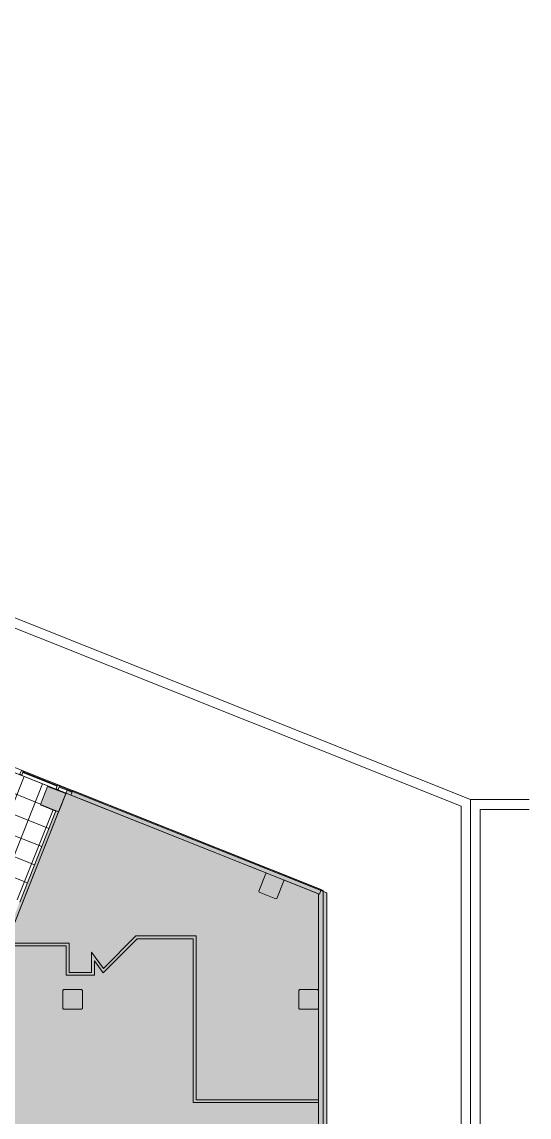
# Model space of a CAD drawing. Header units: inches. Extents: x -13 to 4331, y -638 to 2885.
# Drawn here: x 3709 to 4331, y 1542 to 2885 of the extents above; entities that cross this region are included whole.
import ezdxf

# ---------------------------------------------------------------- set-up
doc = ezdxf.new("R2010")
doc.units = ezdxf.units.IN
doc.header["$MEASUREMENT"] = 0
for name, color, linetype, lineweight in [('A-CLNG', 13, 'Continuous', 13), ('A-CLNG-PATT', 13, 'Continuous', 13), ('A-DETL-GENF', 92, 'Continuous', 9), ('A-DETL-THIN', 151, 'Continuous', 9), ('A-GLAZ-CURT', 52, 'Continuous', 9), ('A-GLAZ-CWMG', 51, 'Continuous', 9), ('A-WALL', 113, 'Continuous', 9), ('A-WALL-PATT', 111, 'Continuous', 13), ('A-WALL-PRHT', 7, 'Continuous', 9), ('Chevy Chase Pavilion_3rd Floor Base_dwg', 8, 'Continuous', 9), ('I-WALL', 2, 'Continuous', 13), ('NIC', 7, 'Continuous', 9), ('S-COLS', 52, 'Continuous', 13)]:
    doc.layers.add(name, color=color, linetype=linetype, lineweight=lineweight)

# ---------------------------------------------------------------- blocks, each defined once
blk = doc.blocks.new('Chevy Chase Pavilion_3rd Floor Base_dwg-5020009-FIRST FLOOR')
at = {"layer": 'A-WALL', "color": 253, "flags": 128}
for points in [[(1760.4, 2407.1), (2015.4, 2305.4), (2131.6, 2596.6), (4079.1, 1819.9), (4079.1, -637.8), (3438.2, -637.8), (3430.1, -625.7), (4073.1, -625.7), (4073.1, 1559.6)], [(4073.1, 1563.1), (4073.1, 1815.9), (3053.8, 2222.4)], [(4331.5, 1931.3), (4259.5, 1931.3), (4259.5, -637.8), (4331.5, -637.8)], [(4331.5, -625.8), (4271.5, -625.8), (4271.5, 1919.3), (4331.5, 1919.3)]]:
    blk.add_lwpolyline(points, dxfattribs=at)
at = {"layer": 'A-WALL-PRHT', "color": 253, "flags": 128}
for points in [[(4079.1, -637.8), (4259.6, -637.8), (4259.6, 1931.3), (1910.5, 2868.6), (1809.4, 2615.1)], [(1820.1, 2610.8), (1916.9, 2853.6), (4248.1, 1923.5), (4248.1, -626.2), (4079.1, -626.2)]]:
    blk.add_lwpolyline(points, dxfattribs=at)
at = {"layer": 'NIC', "color": 253, "flags": 128}
blk.add_lwpolyline([(408.3, -637.8), (-13.4, -15.7), (1142, 2881.3), (1809.4, 2615.1), (1910.5, 2868.6), (4259.6, 1931.3), (4259.6, -637.8)], close=True, dxfattribs=at)
at = {"layer": 'S-COLS', "color": 253, "lineweight": 9, "flags": 128}
for points in [[(3763.1, 1938.8), (3762.7, 1939.7), (3742.2, 1947.8), (3741.3, 1947.4)], [(3754.6, 1916.8), (3754.7, 1916.9), (3763.3, 1938.4), (3763.2, 1938.5)], [(3732.7, 1925), (3733, 1924.4), (3751, 1917.2)]]:
    blk.add_lwpolyline(points, dxfattribs=at)
for points in [[(3999.9, 1819), (4000.5, 1817.7), (4020.9, 1809.6), (4022.2, 1810.2), (4030.8, 1831.7), (4030.2, 1833), (4009.8, 1841.1), (4008.5, 1840.6)], [(3759.6, 1675.2), (3760.6, 1674.2), (3782.6, 1674.2), (3783.6, 1675.2), (3783.6, 1697.2), (3782.6, 1698.2), (3760.6, 1698.2), (3759.6, 1697.2)], [(4049.1, 1675.2), (4050.1, 1674.2), (4072.1, 1674.2), (4073.1, 1675.2), (4073.1, 1697.2), (4072.1, 1698.2), (4050.1, 1698.2), (4049.1, 1697.2)]]:
    blk.add_lwpolyline(points, close=True, dxfattribs=at)
blk = doc.blocks.new('System Panel - Glazed-5082657-FIRST FLOOR')
at = {"layer": 'A-GLAZ-CURT', "lineweight": 13}
for p, q in [((-22.7, 0.8), (-22.7, 1.8)), ((-22.7, 1.8), (22.7, 1.8)), ((22.7, 0.8), (-22.7, 0.8)), ((22.7, 1.8), (22.7, 0.8))]:
    blk.add_line(p, q, dxfattribs=at)
blk = doc.blocks.new('System Panel - Glazed-5082658-FIRST FLOOR')
at = {"layer": 'A-GLAZ-CURT', "lineweight": 13}
for p, q in [((-8.625, 0.75), (-8.625, 1.75)), ((-8.625, 1.75), (8.625, 1.75)), ((8.625, 0.75), (-8.625, 0.75)), ((8.625, 1.75), (8.625, 0.75))]:
    blk.add_line(p, q, dxfattribs=at)
blk = doc.blocks.new('Rectangular Mullion - 2_5_ x 5_ rectangular-5082659-FIRST FLOOR')
at = {"layer": 'A-GLAZ-CWMG', "lineweight": 20}
for p, q in [((1.25, 2.5), (-1.25, 2.5)), ((-1.25, 2.5), (-1.25, -2.5)), ((1.25, -2.5), (1.25, 2.5)), ((-1.25, -2.5), (1.25, -2.5))]:
    blk.add_line(p, q, dxfattribs=at)
blk = doc.blocks.new('Concrete-Rectangular-Column - 24x24-5082804-FIRST FLOOR')
at = {"layer": 'S-COLS', "lineweight": 9}
blk.add_hatch(color=7, dxfattribs=at).paths.add_polyline_path([(12, -12), (12, 12), (-12, 12), (-12, -12)], flags=0)
at = {"layer": 'S-COLS', "color": 8, "lineweight": 20}
for p, q in [((-12, 12), (12, 12)), ((-12, -12), (-12, 12)), ((12, 12), (12, -12)), ((12, -12), (-12, -12))]:
    blk.add_line(p, q, dxfattribs=at)

msp = doc.modelspace()

# ---------------------------------------------------------------- hatches: boundary and pattern name
at = {"layer": 'A-CLNG-PATT'}
h = msp.add_hatch(dxfattribs=at)
h.set_pattern_fill('FP_20', color=256, style=0, pattern_type=2)
h.set_pattern_definition([(338.258, (3641.156, 1910.672), (-8.8903, -22.2927), []), (248.258, (3641.156, 1910.672), (-22.2927, 8.8903), [])])
h.paths.add_polyline_path([(3707.3, 1806.9), (3751.2, 1917.7), (3732.1, 1925.2), (3741, 1947.5), (3741.7, 1947.2), (3742, 1947.9), (3575.7, 2014.2), (3522.5, 1880.6), (3707.2, 1806.9)], flags=0)
h.paths.add_polyline_path([(3661.2, 1859.4), (3660.4, 1859.5), (3659.7, 1859.8), (3659.1, 1860.3), (3658.6, 1860.9), (3658.3, 1861.6), (3658.2, 1862.4), (3658.3, 1863.2), (3658.6, 1863.9), (3659.1, 1864.5), (3659.7, 1865), (3660.4, 1865.3), (3661.2, 1865.4), (3662, 1865.3), (3662.7, 1865), (3663.3, 1864.5), (3663.8, 1863.9), (3664.1, 1863.2), (3664.2, 1862.4), (3664.1, 1861.6), (3663.8, 1860.9), (3663.3, 1860.3), (3662.7, 1859.8), (3662, 1859.5)], flags=0)
h.paths.add_polyline_path([(3616.9, 1877.5), (3616.1, 1877.6), (3615.4, 1877.9), (3614.8, 1878.4), (3614.3, 1879.1), (3614, 1879.8), (3613.9, 1880.5), (3614, 1881.3), (3614.3, 1882), (3614.8, 1882.7), (3615.4, 1883.1), (3616.1, 1883.4), (3616.9, 1883.5), (3617.7, 1883.4), (3618.4, 1883.1), (3619, 1882.7), (3619.5, 1882), (3619.8, 1881.3), (3619.9, 1880.5), (3619.8, 1879.8), (3619.5, 1879), (3619, 1878.4), (3618.4, 1877.9), (3617.7, 1877.6)], flags=0)
h.paths.add_polyline_path([(3685.9, 1891.9), (3595.8, 1927.8), (3596.4, 1929.5), (3686.5, 1893.5)], flags=0)
h.paths.add_polyline_path([(3572.1, 1895.3), (3571.3, 1895.4), (3570.5, 1895.8), (3570, 1896.2), (3569.5, 1896.8), (3569.2, 1897.5), (3569.1, 1898.3), (3569.2, 1899.1), (3569.5, 1899.8), (3570, 1900.4), (3570.6, 1900.9), (3571.3, 1901.2), (3572.1, 1901.3), (3572.9, 1901.2), (3573.6, 1900.9), (3574.2, 1900.4), (3574.7, 1899.8), (3575, 1899.1), (3575.1, 1898.3), (3575, 1897.5), (3574.7, 1896.8), (3574.2, 1896.2), (3573.6, 1895.7), (3572.9, 1895.4)], flags=0)
h.paths.add_polyline_path([(3687.7, 1926.3), (3687, 1926.4), (3686.2, 1926.7), (3685.6, 1927.2), (3685.1, 1927.8), (3684.8, 1928.6), (3684.8, 1929.5), (3684.8, 1930.1), (3685.2, 1930.9), (3685.6, 1931.5), (3686.2, 1931.9), (3687, 1932.2), (3687.7, 1932.3), (3688.5, 1932.2), (3689.2, 1931.9), (3689.9, 1931.5), (3690.3, 1930.8), (3690.6, 1930.1), (3690.7, 1929.3), (3690.6, 1928.5), (3690.3, 1927.8), (3689.9, 1927.2), (3689.2, 1926.7), (3688.5, 1926.4)], flags=0)
h.paths.add_polyline_path([(3643.1, 1944), (3642.3, 1944.1), (3641.6, 1944.4), (3641, 1944.9), (3640.5, 1945.5), (3640.2, 1946.3), (3640.1, 1947), (3640.3, 1947.9), (3640.5, 1948.5), (3641, 1949.2), (3641.6, 1949.6), (3642.3, 1949.9), (3643.1, 1950), (3643.9, 1949.9), (3644.6, 1949.6), (3645.2, 1949.2), (3645.7, 1948.5), (3646, 1947.8), (3646.1, 1947), (3646, 1946.3), (3645.7, 1945.5), (3645.2, 1944.9), (3644.6, 1944.4), (3643.9, 1944.1)], flags=0)
h.paths.add_polyline_path([(3598.6, 1962), (3597.8, 1962.1), (3597.1, 1962.4), (3596.5, 1962.9), (3596, 1963.5), (3595.7, 1964.2), (3595.6, 1965), (3595.7, 1965.8), (3596, 1966.5), (3596.5, 1967.1), (3597.1, 1967.6), (3597.8, 1967.9), (3598.6, 1968), (3599.4, 1967.9), (3600.1, 1967.6), (3600.7, 1967.1), (3601.2, 1966.5), (3601.5, 1965.8), (3601.6, 1965), (3601.5, 1964.2), (3601.2, 1963.5), (3600.7, 1962.9), (3600.1, 1962.4), (3599.4, 1962.1)], flags=0)
at = {"layer": 'A-DETL-GENF'}
h = msp.add_hatch(color=9, dxfattribs=at)
h.paths.add_polyline_path([(4083.5, -637.8), (4083.5, 1816.9), (3765.3, 1943.8), (3760.2, 1930.9), (3690.6, 1755.3), (3767.4, 1755.3), (3767.4, 1719.3), (3794.9, 1719.3), (3794.9, 1744.2), (3809.4, 1724.3), (3849.1, 1764.1), (3923.1, 1764.1), (3923.1, 1563.1), (4073.1, 1563.1), (4073.1, 1559.6), (3919.6, 1559.6), (3919.6, 1760.6), (3850.6, 1760.6), (3809, 1719), (3798.4, 1733.5), (3798.4, 1715.8), (3763.9, 1715.8), (3763.9, 1751.8), (3688.5, 1751.8), (3500.1, 1331.5), (3500.1, 1314.2), (3485, 1314.2), (3485, 1299.9), (3481.5, 1299.9), (3481.5, 1314.2), (3150.7, 1314.2), (3150.7, 1043.5), (3073.4, 1157.5), (3073.4, 805.9), (2829, 805.9), (2828.6, 806.4), (2828.3, 806.4), (2828.3, 806.9), (2828, 807.3), (2827.9, 807.2), (2408.5, 1425.9), (2411.6, 1428), (2412, 1427.5), (2447.3, 1451.4), (2475.9, 1409.2), (2584.6, 1482.9), (2676.2, 1712.3), (2666.8, 1716.1), (2672.5, 1730.5), (2575.8, 1769), (2626.4, 1896), (2525.5, 1936.2), (2510.6, 1898.8), (2481.8, 1910.3), (2443.2, 1813.4), (2255.4, 1888.3), (2296.9, 1992.2), (2442.3, 1934.2), (2439.5, 1927.2), (2301.1, 1982.4), (2265.2, 1892.5), (2439, 1823.2), (2477.7, 1920), (2506.4, 1908.5), (2522.5, 1948.8), (2529.5, 1946), (2528.3, 1943.1), (2625, 1904.6), (2634.7, 1928.7), (2638.8, 1927.1), (2638.8, 1927.2), (2639.6, 1926.9), (2654.3, 1964.1), (2653.6, 1964.3), (2653.7, 1964.5), (2649.6, 1966.1), (2681.9, 2047.2), (2633.2, 2066.6), (2607.7, 2001.7), (2559.7, 2020.9), (2556.5, 2012.8), (2549.5, 2015.6), (2578.5, 2088.4), (2578, 2088.6), (2604.4, 2154.7), (2712.4, 2111.6), (2774.4, 2267.1), (2793.2, 2259.5), (2818.4, 2322.7), (2132.9, 2596.1), (2015.3, 2304.9), (1758.4, 2406.7), (1837.9, 2607.6), (1136.6, 2885.5), (-13.2, -15.9), (408.3, -637.8), (3500.1, -637.8)], flags=0)
h.paths.add_polyline_path([(2633.8, 575.6), (2631.2, 577.8), (2742.2, 710.2), (3074.5, 710.2), (3074.5, 706.7), (2743.9, 706.7), (2732.4, 693)], flags=0)
h.paths.add_polyline_path([(3481.5, 1254.2), (3481.5, 1259.9), (3485, 1259.9), (3485, 1254.2)], flags=0)
h.paths.add_polyline_path([(2603.5, 2011.5), (2626.3, 2069.4), (2585.5, 2085.6), (2562.5, 2027.9), (2587.8, 2017.8)], flags=0)
h.paths.add_polyline_path([(2684.7, 2054.2), (2705.5, 2106.3), (2608.6, 2144.9), (2587.8, 2092.8), (2673.7, 2058.5)], flags=0)
at = {"layer": 'A-WALL-PATT', "lineweight": 9}
for points in [[(3694.9, 1766.1), (3754.4, 1916.4), (3751.2, 1917.7), (3691.6, 1767.5)], [(3811.5, 1721.5), (3850.6, 1760.6), (3845.6, 1760.6), (3809.4, 1724.3)], [(3919.6, 1760.6), (3923.1, 1760.6), (3923.1, 1764.1), (3849.1, 1764.1), (3845.6, 1760.6), (3850.6, 1760.6)], [(3923.1, 1559.6), (3923.1, 1760.6), (3919.6, 1760.6), (3919.6, 1559.6)], [(3694.9, 1751.8), (3767.4, 1751.8), (3767.4, 1755.3), (3690, 1755.3), (3688.5, 1751.8), (3691.6, 1751.8)], [(3767.4, 1715.8), (3767.4, 1751.8), (3763.9, 1751.8), (3763.9, 1715.8)], [(3798.4, 1719.3), (3798.4, 1739.4), (3794.9, 1744.2), (3794.9, 1719.3)], [(3809, 1719), (3811.5, 1721.5), (3798.4, 1739.4), (3798.4, 1733.5), (3805, 1724.3)], [(3767.8, 1715.8), (3798.4, 1715.8), (3798.4, 1719.3), (3767.4, 1719.3), (3767.4, 1715.8)], [(3984.9, 1559.6), (4073.1, 1559.6), (4073.1, 1563.1), (3923.1, 1563.1), (3923.1, 1559.6)]]:
    msp.add_hatch(color=7, dxfattribs=at).paths.add_polyline_path(points, flags=0)

# ---------------------------------------------------------------- linework, layer by layer
at = {"layer": 'A-CLNG'}
for p, q in [((3575.7, 2014.2), (3742, 1947.9)), ((3742, 1947.9), (3741.7, 1947.2))]:
    msp.add_line(p, q, dxfattribs=at)
at = {"layer": 'A-DETL-THIN'}
for p, q in [((3763.3, 1938.7), (3690.6, 1755.3)), ((3765.3, 1943.8), (3763.3, 1938.7)), ((4083.5, 1816.9), (3765.3, 1943.8)), ((4083.5, -637.8), (4083.5, 1816.9))]:
    msp.add_line(p, q, dxfattribs=at)
at = {"layer": 'A-WALL', "lineweight": 13}
for p, q in [((3769.6, 1936.9), (3771.8, 1942.5)), ((4074.4, 1815.4), (3769.6, 1936.9)), ((3771.8, 1942.5), (4076.6, 1821)), ((4076.6, 1821), (4074.4, 1815.4))]:
    msp.add_line(p, q, dxfattribs=at)
at = {"layer": 'I-WALL', "color": 8, "lineweight": 20}
for p, q in [((3754.4, 1916.4), (3694.9, 1766.1)), ((3706.8, 1805.6), (3751.2, 1917.7)), ((3751.2, 1917.7), (3754.4, 1916.4)), ((3850.6, 1760.6), (3809, 1719)), ((3809.4, 1724.3), (3849.1, 1764.1)), ((3849.1, 1764.1), (3923.1, 1764.1)), ((3919.6, 1760.6), (3850.6, 1760.6)), ((3919.6, 1559.6), (3919.6, 1760.6)), ((3923.1, 1764.1), (3923.1, 1563.1)), ((3763.9, 1751.8), (3688.5, 1751.8)), ((3690, 1755.3), (3767.4, 1755.3)), ((3763.9, 1715.8), (3763.9, 1751.8)), ((3767.4, 1755.3), (3767.4, 1719.3)), ((3794.9, 1719.3), (3794.9, 1744.2)), ((3794.9, 1744.2), (3809.4, 1724.3)), ((3798.4, 1733.5), (3798.4, 1715.8)), ((3809, 1719), (3798.4, 1733.5)), ((3798.4, 1715.8), (3763.9, 1715.8)), ((3767.4, 1719.3), (3794.9, 1719.3)), ((4073.1, 1559.6), (3919.6, 1559.6)), ((3923.1, 1563.1), (4073.1, 1563.1)), ((4073.1, 1563.1), (4073.1, 1559.6))]:
    msp.add_line(p, q, dxfattribs=at)

# ---------------------------------------------------------------- block references
at = {"layer": 'A-GLAZ-CURT', "rotation": 338.2587309509974}
for name, p in [('System Panel - Glazed-5082657-FIRST FLOOR', (3731.2, 1955.5)), ('System Panel - Glazed-5082658-FIRST FLOOR', (3762.7, 1942.9))]:
    msp.add_blockref(name, p, dxfattribs=at)
at = {"layer": 'A-GLAZ-CWMG', "extrusion": (0, 0, -1), "rotation": 201.7412690490026}
for p in [(-3709, 1964.3), (-3753.5, 1946.6)]:
    msp.add_blockref('Rectangular Mullion - 2_5_ x 5_ rectangular-5082659-FIRST FLOOR', p, dxfattribs=at)
at = {"layer": 'Chevy Chase Pavilion_3rd Floor Base_dwg', "color": 253}
msp.add_blockref('Chevy Chase Pavilion_3rd Floor Base_dwg-5020009-FIRST FLOOR', (0, 0), dxfattribs=at)
at = {"layer": 'S-COLS', "lineweight": 9, "rotation": 338.3805545101675}
msp.add_blockref('Concrete-Rectangular-Column - 24x24-5082804-FIRST FLOOR', (3747.7, 1932), dxfattribs=at)

doc.saveas('drawing.dxf')
